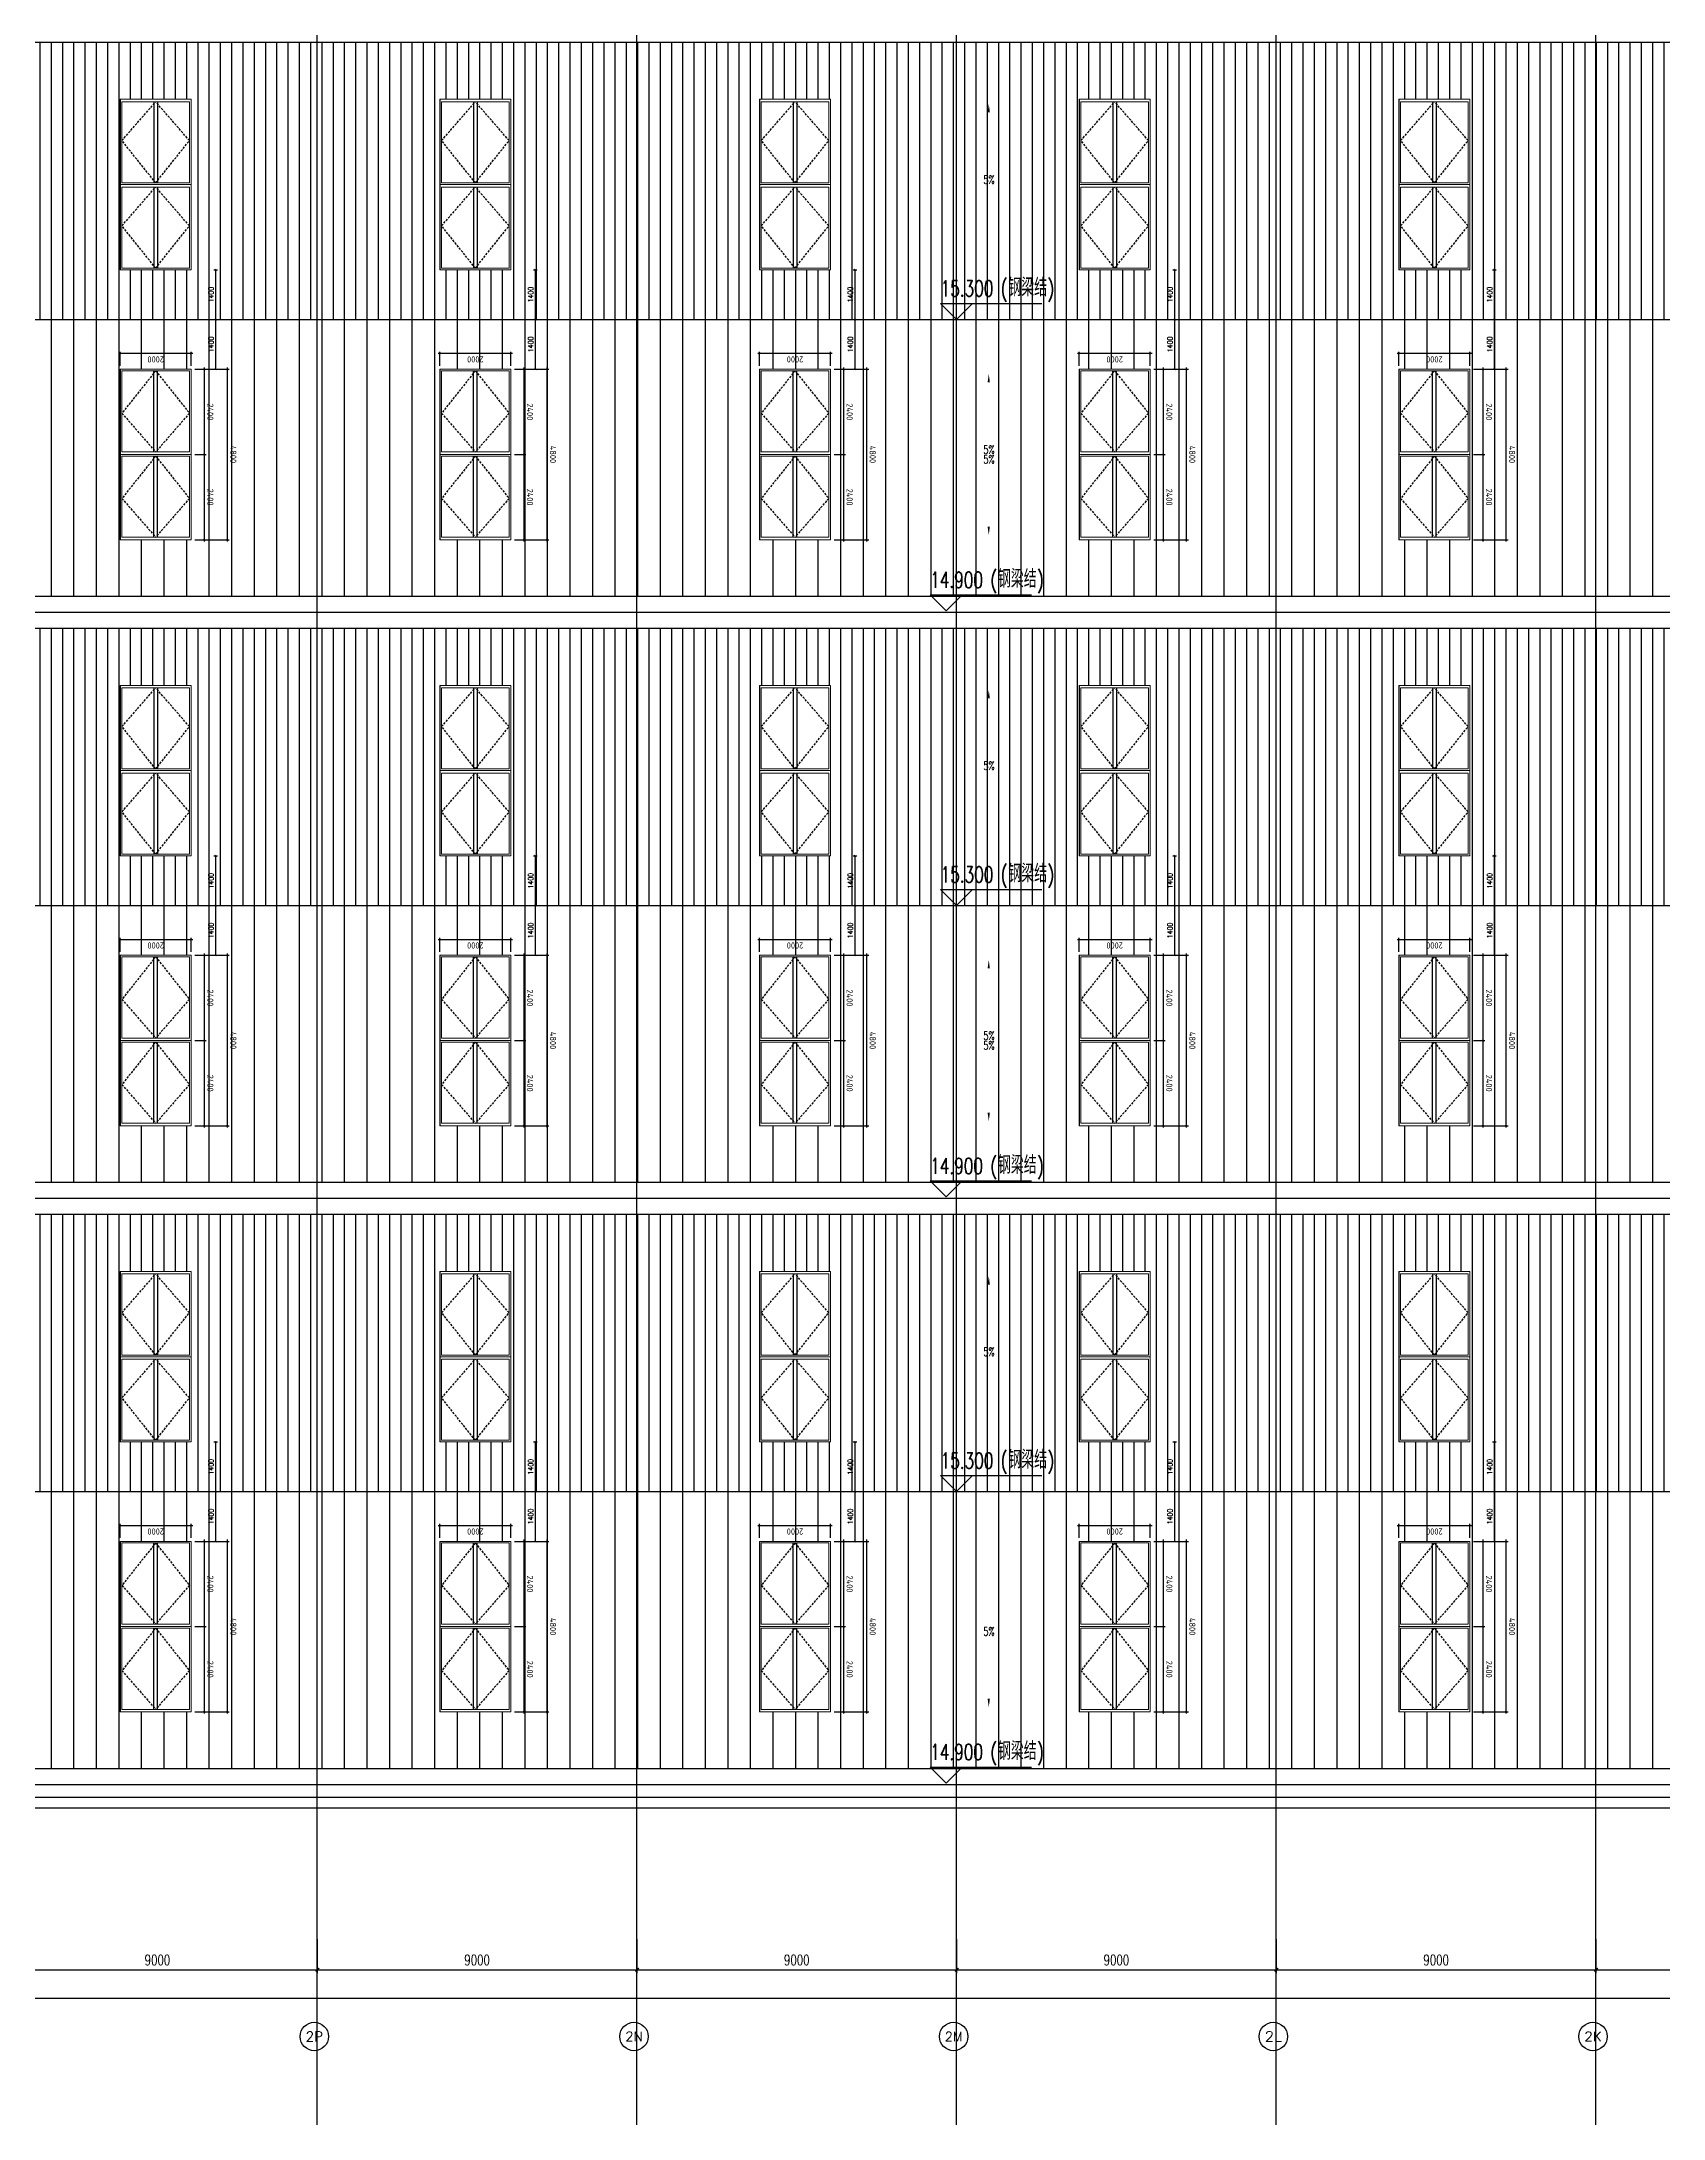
# Model space of a CAD drawing. Extents: x -954573 to 446329, y 489853 to 1226784.
# Drawn here: x 246382 to 292046, y 630673 to 689146 of the extents above; entities that cross this region are included whole.
import ezdxf
from ezdxf.enums import TextEntityAlignment as Align

# ---------------------------------------------------------------- set-up
doc = ezdxf.new("R2010")
doc.units = 0
doc.header["$LTSCALE"] = 10
doc.header["$MEASUREMENT"] = 0
doc.linetypes.add('10平面$0$DOTE', pattern=[2.42, 2, -0.2, 0.02, -0.2])
doc.linetypes.add('10平面$0$HIDDEN', pattern=[9.525, 6.35, -3.175])
doc.layers.get('Defpoints').update_dxf_attribs({"color": 210})
for name, color, linetype in [('10平面$0$A-AXIS-D', 8, 'Continuous'), ('10平面$0$A-AXIS-DOTE', 8, '10平面$0$DOTE'), ('10平面$0$A-AXIS-SYMB', 8, 'Continuous'), ('10平面$0$A-HATCH-2', 8, 'Continuous'), ('10平面$0$A-LIN-V', 8, 'Continuous'), ('10平面$0$A-SFCE', 8, 'Continuous'), ('10平面$0$A-WINDOW', 8, 'Continuous'), ('10平面$0$AS-WALL', 8, 'Continuous'), ('10平面$0$PUB_TEXT', 8, 'Continuous'), ('10平面$0$参考线', 8, 'Continuous'), ('10平面$0$外框', 1, '10平面$0$HIDDEN'), ('A-LIN-V', 9, 'Continuous')]:
    doc.layers.add(name, color=color, linetype=linetype)
doc.layers.add('10平面$0$成型线', color=3, linetype='Continuous', lineweight=18)
doc.styles.add('10平面$0$_TCH_AXIS', font='COMPLEX', dxfattribs={"bigfont": 'GBCBIG'})
doc.styles.add('10平面$0$_TCH_DIM', font='SIMPLEX', dxfattribs={"bigfont": 'GBCBIG'})
doc.styles.add('10平面$0$_TCH_DIM_T3', font='SIMPLEX', dxfattribs={"width": 0.705882, "bigfont": 'GBCBIG'})
doc.styles.add('10平面$0$Standard', font='gbenor.shx', dxfattribs={"bigfont": 'gbcbig.shx'})
doc.dimstyles.new('10平面$0$50', dxfattribs={"dimscale": 50, "dimtxt": 3.5, "dimasz": 1, "dimexe": 1, "dimexo": 2, "dimgap": 1.5, "dimtad": 1, "dimdec": 0, "dimzin": 12, "dimdsep": 46, "dimtxsty": '10平面$0$Standard', "dimblk": '10平面$0$_ArchTick', "dimcen": 0.1, "dimdle": 1, "dimclrd": 3, "dimclre": 3, "dimclrt": 7, "dimadec": 0, "dimazin": 0, "dimtfac": 1, "dimtdec": 0, "dimtix": 1, "dimtmove": 2, "dimatfit": 3, "dimfxl": 0, "dimtolj": 1, "dimtzin": 0, "dimarcsym": 0})
doc.dimstyles.new('10平面$0$_TCH_ARCH&&100', dxfattribs={"dimtxt": 297.5, "dimasz": 100, "dimexe": 100, "dimexo": 100, "dimgap": 126.25, "dimtad": 1, "dimdec": 0, "dimzin": 0, "dimdsep": 46, "dimtxsty": '10平面$0$_TCH_DIM_T3', "dimblk": '10平面$0$_ArchTick', "dimcen": 0.09, "dimclrt": 7, "dimazin": 2, "dimtfac": 1, "dimtdec": 0, "dimtix": 1, "dimtmove": 2, "dimatfit": 3, "dimfxl": 0, "dimtolj": 1, "dimtzin": 0, "dimarcsym": 0})
doc.dimstyles.new('10平面$0$_TCH_ARCH&&50', dxfattribs={"dimtxt": 148.75, "dimasz": 50, "dimexe": 50, "dimexo": 50, "dimgap": 63.125, "dimtad": 1, "dimdec": 0, "dimzin": 0, "dimdsep": 46, "dimtxsty": '10平面$0$_TCH_DIM_T3', "dimblk": '10平面$0$_ArchTick', "dimcen": 0.09, "dimclrt": 7, "dimazin": 2, "dimtfac": 1, "dimtdec": 0, "dimtix": 1, "dimtmove": 2, "dimatfit": 3, "dimfxl": 0, "dimtolj": 1, "dimtzin": 0, "dimarcsym": 0})
pattern_1 = [(90, (-500100, 0), (-317.5, 0), [])]
pattern_2 = [(90, (-500100, 0), (-635, 0), [])]

# ---------------------------------------------------------------- blocks, each defined once
blk = doc.blocks.new('10平面$0$423213')
at = {"layer": '10平面$0$A-AXIS-SYMB'}
for p, q in [((327494, 689616), (327044, 690066)), ((327044, 690066), (329894, 690066)), ((327494, 689616), (327944, 690066))]:
    blk.add_line(p, q, dxfattribs=at)
at = {"layer": '10平面$0$PUB_TEXT', "style": '10平面$0$_TCH_DIM', "width": 0.705882}
for s, height, p in [('14.900', 446.2, (327043, 690266)), ('(', 446, (328738, 690266)), (')', 446, (330054, 690266))]:
    blk.add_text(s, height=height, dxfattribs=at).set_placement(p)
at = {"layer": '10平面$0$PUB_TEXT', "style": '10平面$0$_TCH_DIM'}
blk.add_text('钢梁结', height=506.4, dxfattribs=at).set_placement((328948, 690266))
blk = doc.blocks.new('10平面$0$w4243')
at = {"layer": '10平面$0$A-AXIS-SYMB'}
for p, q in [((327787, 697820), (327337, 698270)), ((327337, 698270), (330187, 698270)), ((327787, 697820), (328237, 698270))]:
    blk.add_line(p, q, dxfattribs=at)
at = {"layer": '10平面$0$PUB_TEXT', "style": '10平面$0$_TCH_DIM', "width": 0.705882}
for s, height, p in [('15.300', 446.2, (327337, 698470)), ('(', 446, (329032, 698470)), (')', 446, (330347, 698470))]:
    blk.add_text(s, height=height, dxfattribs=at).set_placement(p)
at = {"layer": '10平面$0$PUB_TEXT', "style": '10平面$0$_TCH_DIM'}
blk.add_text('钢梁结', height=506.4, dxfattribs=at).set_placement((329242, 698470))
blk = doc.blocks.new('10平面$0$rrrrrrrrrrrrrrrrrrrrr')
at = {"layer": '10平面$0$A-HATCH-2'}
h = blk.add_hatch(dxfattribs=at)
h.set_pattern_fill('ANSI31', color=256, scale=200, angle=45)
h.set_pattern_definition(pattern_1)
h.paths.add_polyline_path([(-266220, 681320), (-133684.3, 681320), (-128454.2, 681320), (-128454.2, 689120), (-275425.2, 689120), (-277958.7, 681320), (-262540, 681320)])
h = blk.add_hatch(dxfattribs=at)
h.set_pattern_fill('ANSI31', color=256, scale=400, angle=45)
h.set_pattern_definition(pattern_2)
h.paths.add_polyline_path([(-266220, 681320), (-133684.3, 681320), (-128454.2, 681320), (-128454.2, 673520), (-280485.6, 673520), (-277955.4, 681320), (-262540, 681320)])
h = blk.add_hatch(dxfattribs=at)
h.set_pattern_fill('ANSI31', color=256, scale=200, angle=45)
h.set_pattern_definition(pattern_1)
h.paths.add_polyline_path([(-266220, 664820), (-133684.3, 664820), (-128454.2, 664820), (-128454.2, 672620), (-280777.6, 672620), (-283307.8, 664820), (-262540, 664820)])
h = blk.add_hatch(dxfattribs=at)
h.set_pattern_fill('ANSI31', color=256, scale=400, angle=45)
h.set_pattern_definition(pattern_2)
h.paths.add_polyline_path([(-266220, 664820), (-133684.3, 664820), (-128454.2, 664820), (-128454.2, 657020), (-285838, 657020), (-283307.8, 664820), (-262540, 664820)])
h = blk.add_hatch(dxfattribs=at)
h.set_pattern_fill('ANSI31', color=256, scale=200, angle=45)
h.set_pattern_definition(pattern_1)
h.paths.add_polyline_path([(-266220, 648320), (-133684.3, 648320), (-128454.2, 648320), (-128454.2, 656120), (-285554.2, 656120), (-285554.2, 654270), (-285854.2, 654270), (-285854.2, 648345), (-262540, 648320)])
h = blk.add_hatch(dxfattribs=at)
h.set_pattern_fill('ANSI31', color=256, scale=400, angle=45)
h.set_pattern_definition(pattern_2)
h.paths.add_polyline_path([(-266220, 648320), (-133684.3, 648320), (-128454.2, 648320), (-128454.2, 640520), (-285854.2, 640520), (-285854.2, 648320), (-262540, 648320)])
at = {"layer": '10平面$0$A-AXIS-SYMB'}
for points in [[(-227050, 685460, 0, 0, 0), (-227050, 687390, 0, 64, 0), (-227050, 687150, 0, 0, 0)], [(-227050, 685460, 0, 0, 0), (-227050, 687390, 0, 64, 0), (-227050, 687150, 0, 0, 0)], [(-227050, 677860, 0, 0, 0), (-227050, 679790, 0, 64, 0), (-227050, 679550, 0, 0, 0)], [(-227050, 677180, 0, 0, 0), (-227050, 675250, 0, 64, 0), (-227050, 675490, 0, 0, 0)], [(-227050, 668960, 0, 0, 0), (-227050, 670890, 0, 64, 0), (-227050, 670650, 0, 0, 0)], [(-227050, 668960, 0, 0, 0), (-227050, 670890, 0, 64, 0), (-227050, 670650, 0, 0, 0)], [(-227050, 661360, 0, 0, 0), (-227050, 663290, 0, 64, 0), (-227050, 663050, 0, 0, 0)], [(-227050, 660680, 0, 0, 0), (-227050, 658750, 0, 64, 0), (-227050, 658990, 0, 0, 0)], [(-227050, 652460, 0, 0, 0), (-227050, 654390, 0, 64, 0), (-227050, 654150, 0, 0, 0)], [(-227050, 644180, 0, 0, 0), (-227050, 642250, 0, 64, 0), (-227050, 642490, 0, 0, 0)]]:
    blk.add_lwpolyline(points, format="xyseb", dxfattribs=at)
at = {"layer": '10平面$0$A-LIN-V'}
for points in [[(-128454.2, 689120), (-275425.2, 689120)], [(-128454.2, 673520), (-280485.6, 673520)], [(-128454.2, 672620), (-280777.6, 672620)], [(-128454.2, 657020), (-285838, 657020)], [(-128454.2, 656120), (-285554.2, 656120)], [(-128454.2, 640520), (-285854.2, 640520)]]:
    blk.add_lwpolyline(points, dxfattribs=at)
at = {"layer": '10平面$0$A-SFCE'}
for points in [[(-285554.2, 654570), (-286154.2, 654570), (-286154.2, 639420), (-128154.2, 639420), (-128154.2, 639420), (-128154.2, 723220), (-264679.1, 723220), (-286154.2, 657017.5), (-286154.2, 656070)], [(-285854.2, 654270), (-285854.2, 639720), (-128454.2, 639720), (-128454.2, 722920), (-264461, 722920), (-285854.2, 656970), (-285854.2, 656370)], [(-277958.7, 681320), (-128454.2, 681320)], [(-283307.8, 664820), (-128454.2, 664820)], [(-285854.2, 648320), (-128454.2, 648320)]]:
    blk.add_lwpolyline(points, dxfattribs=at)
at = {"layer": '10平面$0$A-WINDOW'}
for name, p in [('10平面$0$w4243', (-555741.6, -16500)), ('10平面$0$w4243', (-555741.6, -16500)), ('10平面$0$423213', (-555741.6, -16500)), ('10平面$0$w4243', (-555741.6, -33000)), ('10平面$0$w4243', (-555741.6, -33000)), ('10平面$0$423213', (-555741.6, -33000)), ('10平面$0$w4243', (-555741.6, -49500)), ('10平面$0$423213', (-555741.6, -49500))]:
    blk.add_blockref(name, p, dxfattribs=at)
at = {"layer": '10平面$0$PUB_TEXT', "style": '10平面$0$_TCH_DIM', "width": 0.705882}
for p in [(-227202, 685138), (-227202, 685138), (-227202, 677538), (-227202, 677264), (-227202, 668638), (-227202, 668638), (-227202, 661038), (-227202, 660764), (-227202, 652138), (-227202, 644264)]:
    blk.add_text('5%', height=238, dxfattribs=at).set_placement(p)
blk = doc.blocks.new('10平面$0$_ArchTick')
at = {"color": 0, "linetype": 'ByBlock', "const_width": 0.4}
blk.add_lwpolyline([(-0.5, -0.5), (0.5, 0.5)], dxfattribs=at)
blk = doc.blocks.new('*D3461')
at = {"layer": 'Defpoints', "color": 3, "lineweight": -2}
for p, q in [((105313, -25069), (105313, -25459)), ((107313, -25069), (107313, -25459)), ((105263, -25409), (107363, -25409))]:
    blk.add_line(p, q, dxfattribs=at)
at = {"layer": 'Defpoints', "color": 0}
for p in [(105313, -24969), (107313, -24969), (107313, -25409)]:
    blk.add_point(p, dxfattribs=at)
at = {"layer": 'Defpoints', "color": 3, "lineweight": -2, "xscale": 50, "yscale": 50, "zscale": 50, "rotation": 180}
blk.add_blockref('10平面$0$_ArchTick', (105313, -25409), dxfattribs=at)
at = {"layer": 'Defpoints', "color": 3, "lineweight": -2, "xscale": 50, "yscale": 50, "zscale": 50}
blk.add_blockref('10平面$0$_ArchTick', (107313, -25409), dxfattribs=at)
at = {"layer": 'Defpoints', "color": 7, "insert": (106313, -25246), "char_height": 175, "attachment_point": 5, "style": '10平面$0$Standard'}
blk.add_mtext('\\A1;2000', dxfattribs=at)
blk = doc.blocks.new('*D3462')
at = {"layer": 'Defpoints', "color": 3, "lineweight": -2}
for p, q in [((105213, -22569), (104888, -22569)), ((104938, -22519), (104938, -25019)), ((105213, -24969), (104888, -24969))]:
    blk.add_line(p, q, dxfattribs=at)
at = {"layer": 'Defpoints', "color": 0}
for p in [(105313, -22569), (104938, -24969), (105313, -24969)]:
    blk.add_point(p, dxfattribs=at)
at = {"layer": 'Defpoints', "color": 3, "lineweight": -2, "xscale": 50, "yscale": 50, "zscale": 50}
for p, rotation in [((104938, -22569), 90), ((104938, -24969), 270)]:
    blk.add_blockref('10平面$0$_ArchTick', p, dxfattribs=dict(at, rotation=rotation))
at = {"layer": 'Defpoints', "color": 7, "insert": (104776, -23769), "char_height": 175, "attachment_point": 5, "rotation": 90, "style": '10平面$0$Standard'}
blk.add_mtext('\\A1;2400', dxfattribs=at)
blk = doc.blocks.new('*D3463')
at = {"layer": 'Defpoints', "color": 3, "lineweight": -2}
for p, q in [((105213, -20169), (104240, -20169)), ((104290, -20119), (104290, -25019)), ((105213, -24969), (104240, -24969))]:
    blk.add_line(p, q, dxfattribs=at)
at = {"layer": 'Defpoints', "color": 0}
for p in [(105313, -20169), (104290, -24969), (105313, -24969)]:
    blk.add_point(p, dxfattribs=at)
at = {"layer": 'Defpoints', "color": 3, "lineweight": -2, "xscale": 50, "yscale": 50, "zscale": 50}
for p, rotation in [((104290, -20169), 90), ((104290, -24969), 270)]:
    blk.add_blockref('10平面$0$_ArchTick', p, dxfattribs=dict(at, rotation=rotation))
at = {"layer": 'Defpoints', "color": 7, "insert": (104128, -22569), "char_height": 175, "attachment_point": 5, "rotation": 90, "style": '10平面$0$Standard'}
blk.add_mtext('\\A1;4800', dxfattribs=at)
blk = doc.blocks.new('*D3464')
at = {"layer": 'Defpoints', "color": 3, "lineweight": -2}
for p, q in [((105213, -20169), (104888, -20169)), ((104938, -20119), (104938, -22619)), ((105213, -22569), (104888, -22569))]:
    blk.add_line(p, q, dxfattribs=at)
at = {"layer": 'Defpoints', "color": 0}
for p in [(105313, -20169), (104938, -22569), (105313, -22569)]:
    blk.add_point(p, dxfattribs=at)
at = {"layer": 'Defpoints', "color": 3, "lineweight": -2, "xscale": 50, "yscale": 50, "zscale": 50}
for p, rotation in [((104938, -20169), 90), ((104938, -22569), 270)]:
    blk.add_blockref('10平面$0$_ArchTick', p, dxfattribs=dict(at, rotation=rotation))
at = {"layer": 'Defpoints', "color": 7, "insert": (104776, -21369), "char_height": 175, "attachment_point": 5, "rotation": 90, "style": '10平面$0$Standard'}
blk.add_mtext('\\A1;2400', dxfattribs=at)
blk = doc.blocks.new('*D3469')
at = {"layer": '10平面$0$A-WINDOW', "color": 0, "lineweight": -2}
for p, q in [((368233, 714320), (368340, 714320)), ((368290, 712920), (368290, 714320)), ((368233, 712920), (368340, 712920))]:
    blk.add_line(p, q, dxfattribs=at)
at = {"layer": 'Defpoints', "color": 0}
for p in [(368183, 714320), (368290, 714320), (368183, 712920)]:
    blk.add_point(p, dxfattribs=at)
at = {"layer": '10平面$0$A-WINDOW', "color": 0, "lineweight": -2, "xscale": 50, "yscale": 50, "zscale": 50}
for p, rotation in [((368290, 714320), 90), ((368290, 712920), 270)]:
    blk.add_blockref('10平面$0$_ArchTick', p, dxfattribs=dict(at, rotation=rotation))
at = {"layer": '10平面$0$A-WINDOW', "color": 7, "insert": (368153, 713620), "char_height": 148.8, "attachment_point": 5, "rotation": 90, "style": '10平面$0$_TCH_DIM_T3'}
blk.add_mtext('\\A1;1400', dxfattribs=at)
blk = doc.blocks.new('*D3470')
at = {"layer": '10平面$0$A-WINDOW', "color": 0, "lineweight": -2}
for p, q in [((368233, 715720), (368340, 715720)), ((368290, 714320), (368290, 715720)), ((368233, 714320), (368340, 714320))]:
    blk.add_line(p, q, dxfattribs=at)
at = {"layer": 'Defpoints', "color": 0}
for p in [(368183, 715720), (368290, 715720), (368183, 714320)]:
    blk.add_point(p, dxfattribs=at)
at = {"layer": '10平面$0$A-WINDOW', "color": 0, "lineweight": -2, "xscale": 50, "yscale": 50, "zscale": 50}
for p, rotation in [((368290, 715720), 90), ((368290, 714320), 270)]:
    blk.add_blockref('10平面$0$_ArchTick', p, dxfattribs=dict(at, rotation=rotation))
at = {"layer": '10平面$0$A-WINDOW', "color": 7, "insert": (368153, 715020), "char_height": 148.8, "attachment_point": 5, "rotation": 90, "style": '10平面$0$_TCH_DIM_T3'}
blk.add_mtext('\\A1;1400', dxfattribs=at)
blk = doc.blocks.new('*D2966')
at = {"layer": '10平面$0$A-AXIS-D', "color": 0, "lineweight": -2}
for p, q in [((-34118, -169100), (-34118, -170060)), ((-25118, -169100), (-25118, -170060)), ((-34118, -169960), (-25118, -169960))]:
    blk.add_line(p, q, dxfattribs=at)
at = {"layer": 'Defpoints', "color": 0}
for p in [(-34118, -169000), (-25118, -169000), (-25118, -169960)]:
    blk.add_point(p, dxfattribs=at)
at = {"layer": '10平面$0$A-AXIS-D', "color": 0, "lineweight": -2, "xscale": 100, "yscale": 100, "zscale": 100, "rotation": 180}
blk.add_blockref('10平面$0$_ArchTick', (-34118, -169960), dxfattribs=at)
at = {"layer": '10平面$0$A-AXIS-D', "color": 0, "lineweight": -2, "xscale": 100, "yscale": 100, "zscale": 100}
blk.add_blockref('10平面$0$_ArchTick', (-25118, -169960), dxfattribs=at)
at = {"layer": '10平面$0$A-AXIS-D', "color": 7, "insert": (-29618, -169685), "char_height": 297.5, "attachment_point": 5, "style": '10平面$0$_TCH_DIM_T3'}
blk.add_mtext('\\A1;9000', dxfattribs=at)
blk = doc.blocks.new('*D2967')
at = {"layer": '10平面$0$A-AXIS-D', "color": 0, "lineweight": -2}
for p, q in [((-25118, -169100), (-25118, -170060)), ((-16118, -169100), (-16118, -170060)), ((-25118, -169960), (-16118, -169960))]:
    blk.add_line(p, q, dxfattribs=at)
at = {"layer": 'Defpoints', "color": 0}
for p in [(-25118, -169000), (-16118, -169000), (-16118, -169960)]:
    blk.add_point(p, dxfattribs=at)
at = {"layer": '10平面$0$A-AXIS-D', "color": 0, "lineweight": -2, "xscale": 100, "yscale": 100, "zscale": 100, "rotation": 180}
blk.add_blockref('10平面$0$_ArchTick', (-25118, -169960), dxfattribs=at)
at = {"layer": '10平面$0$A-AXIS-D', "color": 0, "lineweight": -2, "xscale": 100, "yscale": 100, "zscale": 100}
blk.add_blockref('10平面$0$_ArchTick', (-16118, -169960), dxfattribs=at)
at = {"layer": '10平面$0$A-AXIS-D', "color": 7, "insert": (-20618, -169685), "char_height": 297.5, "attachment_point": 5, "style": '10平面$0$_TCH_DIM_T3'}
blk.add_mtext('\\A1;9000', dxfattribs=at)
blk = doc.blocks.new('*D2968')
at = {"layer": '10平面$0$A-AXIS-D', "color": 0, "lineweight": -2}
for p, q in [((-16118, -169100), (-16118, -170060)), ((-7118, -169100), (-7118, -170060)), ((-16118, -169960), (-7118, -169960))]:
    blk.add_line(p, q, dxfattribs=at)
at = {"layer": 'Defpoints', "color": 0}
for p in [(-16118, -169000), (-7118, -169000), (-7118, -169960)]:
    blk.add_point(p, dxfattribs=at)
at = {"layer": '10平面$0$A-AXIS-D', "color": 0, "lineweight": -2, "xscale": 100, "yscale": 100, "zscale": 100, "rotation": 180}
blk.add_blockref('10平面$0$_ArchTick', (-16118, -169960), dxfattribs=at)
at = {"layer": '10平面$0$A-AXIS-D', "color": 0, "lineweight": -2, "xscale": 100, "yscale": 100, "zscale": 100}
blk.add_blockref('10平面$0$_ArchTick', (-7118, -169960), dxfattribs=at)
at = {"layer": '10平面$0$A-AXIS-D', "color": 7, "insert": (-11618, -169685), "char_height": 297.5, "attachment_point": 5, "style": '10平面$0$_TCH_DIM_T3'}
blk.add_mtext('\\A1;9000', dxfattribs=at)
blk = doc.blocks.new('*D2969')
at = {"layer": '10平面$0$A-AXIS-D', "color": 0, "lineweight": -2}
for p, q in [((-7118, -169100), (-7118, -170060)), ((1882, -169100), (1882, -170060)), ((-7118, -169960), (1882, -169960))]:
    blk.add_line(p, q, dxfattribs=at)
at = {"layer": 'Defpoints', "color": 0}
for p in [(-7118, -169000), (1882, -169000), (1882, -169960)]:
    blk.add_point(p, dxfattribs=at)
at = {"layer": '10平面$0$A-AXIS-D', "color": 0, "lineweight": -2, "xscale": 100, "yscale": 100, "zscale": 100, "rotation": 180}
blk.add_blockref('10平面$0$_ArchTick', (-7118, -169960), dxfattribs=at)
at = {"layer": '10平面$0$A-AXIS-D', "color": 0, "lineweight": -2, "xscale": 100, "yscale": 100, "zscale": 100}
blk.add_blockref('10平面$0$_ArchTick', (1882, -169960), dxfattribs=at)
at = {"layer": '10平面$0$A-AXIS-D', "color": 7, "insert": (-2618, -169685), "char_height": 297.5, "attachment_point": 5, "style": '10平面$0$_TCH_DIM_T3'}
blk.add_mtext('\\A1;9000', dxfattribs=at)
blk = doc.blocks.new('*D2970')
at = {"layer": '10平面$0$A-AXIS-D', "color": 0, "lineweight": -2}
for p, q in [((1882, -169100), (1882, -170060)), ((10882, -169100), (10882, -170060)), ((1882, -169960), (10882, -169960))]:
    blk.add_line(p, q, dxfattribs=at)
at = {"layer": 'Defpoints', "color": 0}
for p in [(1882, -169000), (10882, -169000), (10882, -169960)]:
    blk.add_point(p, dxfattribs=at)
at = {"layer": '10平面$0$A-AXIS-D', "color": 0, "lineweight": -2, "xscale": 100, "yscale": 100, "zscale": 100, "rotation": 180}
blk.add_blockref('10平面$0$_ArchTick', (1882, -169960), dxfattribs=at)
at = {"layer": '10平面$0$A-AXIS-D', "color": 0, "lineweight": -2, "xscale": 100, "yscale": 100, "zscale": 100}
blk.add_blockref('10平面$0$_ArchTick', (10882, -169960), dxfattribs=at)
at = {"layer": '10平面$0$A-AXIS-D', "color": 7, "insert": (6382, -169685), "char_height": 297.5, "attachment_point": 5, "style": '10平面$0$_TCH_DIM_T3'}
blk.add_mtext('\\A1;9000', dxfattribs=at)
blk = doc.blocks.new('*D2971')
at = {"layer": '10平面$0$A-AXIS-D', "color": 0, "lineweight": -2}
for p, q in [((10882, -169100), (10882, -170060)), ((19882, -169100), (19882, -170060)), ((10882, -169960), (19882, -169960))]:
    blk.add_line(p, q, dxfattribs=at)
at = {"layer": 'Defpoints', "color": 0}
for p in [(10882, -169000), (19882, -169000), (19882, -169960)]:
    blk.add_point(p, dxfattribs=at)
at = {"layer": '10平面$0$A-AXIS-D', "color": 0, "lineweight": -2, "xscale": 100, "yscale": 100, "zscale": 100, "rotation": 180}
blk.add_blockref('10平面$0$_ArchTick', (10882, -169960), dxfattribs=at)
at = {"layer": '10平面$0$A-AXIS-D', "color": 0, "lineweight": -2, "xscale": 100, "yscale": 100, "zscale": 100}
blk.add_blockref('10平面$0$_ArchTick', (19882, -169960), dxfattribs=at)
at = {"layer": '10平面$0$A-AXIS-D', "color": 7, "insert": (15382, -169685), "char_height": 297.5, "attachment_point": 5, "style": '10平面$0$_TCH_DIM_T3'}
blk.add_mtext('\\A1;9000', dxfattribs=at)
blk = doc.blocks.new('*D3062')
at = {"layer": '10平面$0$A-AXIS-D', "color": 0, "lineweight": -2}
for p, q in [((-65318, -169200), (-65318, -170860)), ((92682, -169200), (92682, -170860)), ((-65318, -170760), (92682, -170760))]:
    blk.add_line(p, q, dxfattribs=at)
at = {"layer": 'Defpoints', "color": 0}
for p in [(-65318, -169100), (92682, -169100), (92682, -170760)]:
    blk.add_point(p, dxfattribs=at)
at = {"layer": '10平面$0$A-AXIS-D', "color": 0, "lineweight": -2, "xscale": 100, "yscale": 100, "zscale": 100, "rotation": 180}
blk.add_blockref('10平面$0$_ArchTick', (-65318, -170760), dxfattribs=at)
at = {"layer": '10平面$0$A-AXIS-D', "color": 0, "lineweight": -2, "xscale": 100, "yscale": 100, "zscale": 100}
blk.add_blockref('10平面$0$_ArchTick', (92682, -170760), dxfattribs=at)
at = {"layer": '10平面$0$A-AXIS-D', "color": 7, "insert": (13682, -170485), "char_height": 297.5, "attachment_point": 5, "style": '10平面$0$_TCH_DIM_T3'}
blk.add_mtext('\\A1;158000', dxfattribs=at)
blk = doc.blocks.new('10平面$0$tc')
blk.add_wipeout([(105308.2, -20169.2), (105308.2, -24969.2), (107308.2, -24969.2), (107308.1, -20169.2)]).dxf.layer = '10平面$0$参考线'
at = {"color": 2}
for p, q in [((106262.8, -20239.2), (106262.8, -22524.2)), ((106363.6, -20239.2), (106363.6, -22524.2)), ((106262.8, -22639.2), (106262.8, -24924.2)), ((106363.6, -22639.2), (106363.6, -24924.2))]:
    blk.add_line(p, q, dxfattribs=at)
at = {"layer": '10平面$0$外框'}
for points in [[(106313.2, -22524.2), (105363.2, -21331.7), (106313.2, -20239.2)], [(106313.2, -22524.2), (107263.2, -21331.7), (106313.2, -20239.2)], [(106313.2, -24924.2), (105363.2, -23731.7), (106313.2, -22639.2)], [(106313.2, -24924.2), (107263.2, -23731.7), (106313.2, -22639.2)]]:
    blk.add_lwpolyline(points, dxfattribs=at)
at = {"layer": '10平面$0$成型线'}
for p, q in [((105313.2, -22569.2), (107313.2, -22569.2)), ((105313.2, -24969.2), (107313.2, -24969.2))]:
    blk.add_line(p, q, dxfattribs=at)
for points in [[(105313.2, -22569.2), (105313.2, -20169.2), (107313.2, -20169.2), (107313.2, -22569.2)], [(105313.2, -24969.2), (105313.2, -22569.2), (107313.2, -22569.2), (107313.2, -24969.2)]]:
    blk.add_lwpolyline(points, dxfattribs=at)
for points in [[(105363.2, -22524.2), (107263.2, -22524.2), (107263.2, -20239.2), (105363.2, -20239.2)], [(105363.2, -24924.2), (107263.2, -24924.2), (107263.2, -22639.2), (105363.2, -22639.2)]]:
    blk.add_lwpolyline(points, close=True, dxfattribs=at)
at = {"layer": 'Defpoints'}
for p1, p2, distance, picture, middle in [((105313.2, -20169.2), (105313.2, -24969.2), -1023.2, '*D3463', (104127.5, -22569.2)), ((105313.2, -20169.2), (105313.2, -22569.2), -374.7, '*D3464', (104776, -21369.2)), ((105313.2, -22569.2), (105313.2, -24969.2), -374.7, '*D3462', (104776, -23769.2)), ((105313.2, -24969.2), (107313.2, -24969.2), -439.5, '*D3461', (106313.2, -25246.3))]:
    dim = blk.add_aligned_dim(p1=p1, p2=p2, distance=distance, dimstyle='10平面$0$50', dxfattribs=at)
    dim.commit()
    dim.dimension.update_dxf_attribs({"geometry": picture, "text_midpoint": middle})
blk = doc.blocks.new('10平面$0$423432432222')
at = {"xscale": -1}
blk.add_blockref('10平面$0$tc', (472909.1, 740689.2), dxfattribs=at)
at = {"rotation": 180}
blk.add_blockref('10平面$0$tc', (472909.1, 687950.8), dxfattribs=at)
at = {"layer": '10平面$0$A-WINDOW', "color": 1}
for p1, p2, picture, middle in [((368182.5, 714320), (368182.5, 715720), '*D3470', (368152.5, 715020)), ((368182.5, 712920), (368182.5, 714320), '*D3469', (368152.5, 713620))]:
    dim = blk.add_aligned_dim(p1=p1, p2=p2, distance=-107.5, dimstyle='10平面$0$_TCH_ARCH&&50', dxfattribs=at)
    dim.commit()
    dim.dimension.update_dxf_attribs({"geometry": picture, "text_midpoint": middle})
blk = doc.blocks.new('10平面$0$242343243')
at = {"layer": '10平面$0$A-WINDOW'}
for p in [(-117000, -33000), (-108000, -33000), (-99000, -33000), (-90000, -33000), (-81000, -33000), (-117000, -49500), (-108000, -49500), (-99000, -49500), (-90000, -49500), (-81000, -49500), (-117000, -66000), (-108000, -66000), (-99000, -66000), (-90000, -66000), (-81000, -66000)]:
    blk.add_blockref('10平面$0$423432432222', p, dxfattribs=at)
blk = doc.blocks.new('10平面$0$dote')
at = {"layer": '10平面$0$A-AXIS-D'}
for centre in [(-25202.7, -171838.9), (-16202.7, -171838.9), (-7202.7, -171838.9), (1797.3, -171838.9), (10797.3, -171838.9)]:
    blk.add_circle(centre, 400, dxfattribs=at)
at = {"layer": '10平面$0$A-AXIS-DOTE', "ltscale": 2}
for p, q in [((-25117.8, -169748.9), (-25117.8, -75950)), ((-16117.8, -169748.9), (-16117.8, -75950)), ((-7117.8, -169748.9), (-7117.8, -75950)), ((1882.2, -169748.9), (1882.2, -75950)), ((10882.2, -169748.9), (10882.2, -75950)), ((98696.4, -131750), (-75513.6, -131750)), ((100786.4, -148250), (-75513.6, -148250)), ((98696.4, -164750), (-75513.6, -164750)), ((-25117.8, -264080), (-25117.8, -167560.7)), ((-16117.8, -264080), (-16117.8, -167560.7)), ((-7117.8, -264080), (-7117.8, -167560.7)), ((1882.2, -264080), (1882.2, -167560.7)), ((10882.2, -264080), (10882.2, -167560.7))]:
    blk.add_line(p, q, dxfattribs=at)
at = {"layer": '10平面$0$PUB_TEXT', "style": '10平面$0$_TCH_AXIS'}
for s, height, p, p2 in [('2P', 276.42, (-25446.2, -171977.1), (-24959.2, -171977.1)), ('2N', 265.5, (-16449.2, -171971.6), (-15956.2, -171971.6)), ('2M', 255.29, (-7451.9, -171966.5), (-6953.5, -171966.5)), ('2L', 288.12, (1557.2, -171982.9), (2037.4, -171982.9)), ('2K', 265.5, (10550.8, -171971.6), (11043.8, -171971.6))]:
    blk.add_text(s, height=height, dxfattribs=at).set_placement(p, p2, align=Align.FIT)
at = {"layer": '10平面$0$A-AXIS-D'}
for base, p1, p2, picture, middle in [((92682.2, -170760), (-65317.8, -169100), (92682.2, -169100), '*D3062', (13682.2, -170485)), ((-25117.8, -169960), (-34117.8, -169000), (-25117.8, -169000), '*D2966', (-29617.8, -169685)), ((-16117.8, -169960), (-25117.8, -169000), (-16117.8, -169000), '*D2967', (-20617.8, -169685)), ((-7117.8, -169960), (-16117.8, -169000), (-7117.8, -169000), '*D2968', (-11617.8, -169685)), ((1882.2, -169960), (-7117.8, -169000), (1882.2, -169000), '*D2969', (-2617.8, -169685)), ((10882.2, -169960), (1882.2, -169000), (10882.2, -169000), '*D2970', (6382.2, -169685)), ((19882.2, -169960), (10882.2, -169000), (19882.2, -169000), '*D2971', (15382.2, -169685))]:
    dim = blk.add_linear_dim(base=base, p1=p1, p2=p2, angle=0, dimstyle='10平面$0$_TCH_ARCH&&100', override={"dimgap": 0}, dxfattribs=at)
    dim.commit()
    dim.dimension.update_dxf_attribs({"geometry": picture, "text_midpoint": middle, "dimtype": 129})
blk = doc.blocks.new('10平面')
blk.add_blockref('10平面$0$rrrrrrrrrrrrrrrrrrrrr', (500100, 0))
at = {"layer": '10平面$0$A-WINDOW'}
blk.add_blockref('10平面$0$242343243', (0, 0), dxfattribs=at)
at = {"layer": '10平面$0$AS-WALL'}
blk.add_blockref('10平面$0$dote', (279263.6, 804820), dxfattribs=at)

msp = doc.modelspace()

# ---------------------------------------------------------------- block references
at = {"layer": 'A-LIN-V'}
msp.add_blockref('10平面', (0, 0), dxfattribs=at)

doc.saveas('drawing.dxf')
